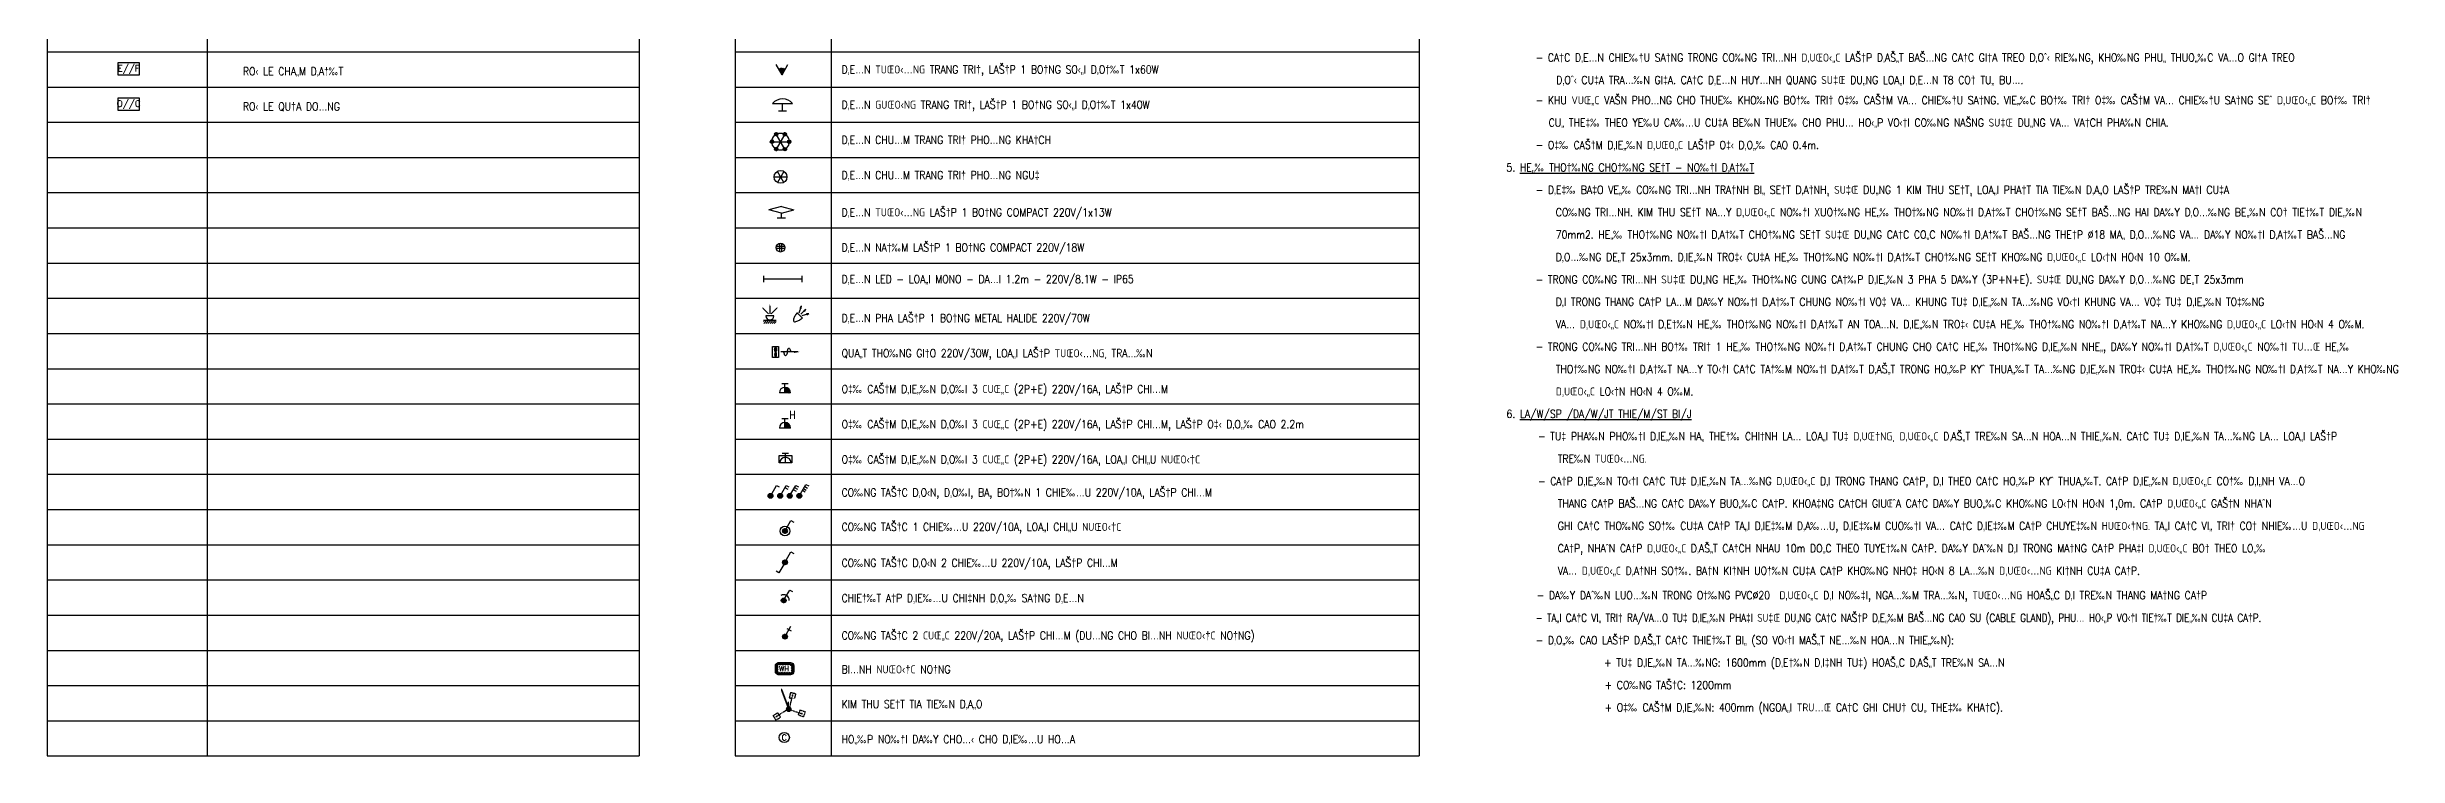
# Model space of a CAD drawing. Extents: x -5343388 to 7033982, y -486386 to 188356.
# Drawn here: x 329497 to 402938, y 99931 to 122081 of the extents above; entities that cross this region are included whole.
import ezdxf
from ezdxf.enums import TextEntityAlignment as Align

# ---------------------------------------------------------------- set-up
doc = ezdxf.new("R2010")
doc.units = 0
doc.header["$MEASUREMENT"] = 0
doc.linetypes.add('DASHED', pattern=[0.75, 0.5, -0.25])
for name, color, linetype in [('0-----E-equip', 2, 'Continuous'), ('0-----E-lamp', 2, 'Continuous'), ('0-----E-text', 3, 'Continuous'), ('0---TBD', 2, 'Continuous'), ('0-DAY', 4, 'DASHED'), ('0...tbd', 2, 'Continuous'), ('1-CHUDIEN', 3, 'Continuous'), ('1-TEXT', 3, 'Continuous'), ('PIPE', 4, 'Continuous'), ('TBD', 2, 'Continuous'), ('TEXTDH', 3, 'Continuous')]:
    doc.layers.add(name, color=color, linetype=linetype)
doc.layers.add('KT-VatLieu', color=8, linetype='Continuous', lineweight=5)
doc.styles.add('ROMANS', font='romans.shx', dxfattribs={"width": 0.8, "height": 250, "bigfont": 'vns.shx'})
doc.styles.add('ROMANS1', font='ROMANS1.shx')

# ---------------------------------------------------------------- blocks, each defined once
blk = doc.blocks.new('*X20')
at = {"color": 0}
for p, q in [((13025, 43996), (13029, 44000)), ((13025, 43970), (13053, 43998)), ((13025, 43943), (13075, 43993)), ((13025, 43917), (13094, 43986)), ((13025, 43890), (13112, 43977)), ((13025, 43864), (13128, 43967)), ((13025, 43837), (13143, 43955)), ((13039, 43825), (13156, 43941)), ((13066, 43825), (13167, 43927)), ((13092, 43825), (13178, 43910)), ((13119, 43825), (13186, 43893)), ((13145, 43825), (13193, 43873)), ((13172, 43825), (13198, 43851)), ((13198, 43825), (13200, 43827))]:
    blk.add_line(p, q, dxfattribs=at)
blk = doc.blocks.new('O8')
at = {"layer": 'TBD'}
for p, q in [((175, 0), (-175, 0)), ((-100, 300), (100, 300)), ((0, 0), (0, 300))]:
    blk.add_line(p, q, dxfattribs=at)
blk.add_arc((0, 0), 175, 0, 180, dxfattribs=at)
at = {"layer": 'TBD', "color": 7}
blk.add_blockref('*X20', (-13025, -43825), dxfattribs=at)
blk = doc.blocks.new('di22')
at = {"layer": 'TBD'}
for p, q in [((-325, 200), (325, 200)), ((-325, -200), (-325, 200)), ((325, 200), (325, -200)), ((325, -200), (-325, -200))]:
    blk.add_line(p, q, dxfattribs=at)
at = {"layer": 'TBD', "color": 7, "style": 'ROMANS'}
blk.add_text('E//F', height=200, dxfattribs=at).set_placement((0, 0), align=Align.MIDDLE)
blk = doc.blocks.new('*X39')
at = {"color": 0}
for p, q in [((19623, 27719), (19721, 27817)), ((19623, 27755), (19685, 27817)), ((19623, 27684), (19683, 27744)), ((19623, 27649), (19651, 27677)), ((19623, 27614), (19683, 27673)), ((19631, 27586), (19683, 27638)), ((19647, 27566), (19690, 27609)), ((19651, 27677), (19683, 27709)), ((19669, 27553), (19725, 27609)), ((19696, 27757), (19756, 27817)), ((19700, 27549), (19760, 27609)), ((19731, 27757), (19791, 27817)), ((19735, 27549), (19795, 27609)), ((19767, 27757), (19827, 27817)), ((19771, 27549), (19831, 27609)), ((19802, 27757), (19862, 27817)), ((19806, 27549), (19866, 27609)), ((19837, 27757), (19897, 27817)), ((19842, 27549), (19902, 27609)), ((19873, 27757), (19933, 27817)), ((19877, 27549), (19937, 27609)), ((19908, 27757), (19967, 27816)), ((19912, 27549), (20023, 27660)), ((19943, 27757), (19992, 27805)), ((19948, 27549), (20023, 27624)), ((19963, 27741), (20010, 27788)), ((19963, 27706), (20021, 27764)), ((19963, 27670), (19968, 27675)), ((19963, 27635), (20003, 27675)), ((19968, 27675), (20023, 27730)), ((20003, 27675), (20023, 27695))]:
    blk.add_line(p, q, dxfattribs=at)
blk = doc.blocks.new('TB38')
blk.add_lwpolyline([(-270, 225), (-270, 353, -0.41421356), (-200, 423), (60, 423, -0.41421356), (130, 353), (130, 225, -0.41421356), (60, 155), (-200, 155, -0.41421356)], format="xyb", close=True)
blk.add_blockref('*X39', (-19893, -27394))
at = {"style": 'ROMANS'}
blk.add_text('WH', height=108, dxfattribs=at).set_placement((-189.1, 232.72))
blk = doc.blocks.new('WH2')
at = {"color": 7}
blk.add_blockref('TB38', (70, -155), dxfattribs=at)
blk = doc.blocks.new('*X45')
at = {"color": 0}
for p, q in [((9600, 54068), (9682, 54150)), ((9604, 54098), (9652, 54146)), ((9605, 54047), (9703, 54145)), ((9615, 54030), (9720, 54135)), ((9628, 54017), (9733, 54122)), ((9644, 54007), (9743, 54106)), ((9665, 54001), (9749, 54085)), ((9693, 54002), (9748, 54057))]:
    blk.add_line(p, q, dxfattribs=at)
blk = doc.blocks.new('s15')
at = {"layer": 'TBD'}
for p, q in [((38, 65), (188, 325)), ((188, 325), (274, 275))]:
    blk.add_line(p, q, dxfattribs=at)
at = {"layer": 'TBD', "color": 1}
blk.add_circle((0, 0), 150, dxfattribs=at)
at = {"layer": 'TBD'}
blk.add_circle((0, 0), 75, dxfattribs=at)
blk.add_blockref('*X45', (-9675, -54075), dxfattribs=at)
blk = doc.blocks.new('*X50')
at = {"color": 0}
for p, q in [((9600, 54068), (9682, 54150)), ((9604, 54098), (9652, 54146)), ((9605, 54047), (9703, 54145)), ((9615, 54030), (9720, 54135)), ((9628, 54017), (9733, 54122)), ((9644, 54007), (9743, 54106)), ((9665, 54001), (9749, 54085)), ((9693, 54002), (9748, 54057))]:
    blk.add_line(p, q, dxfattribs=at)
blk = doc.blocks.new('s5')
at = {"layer": 'TBD'}
for p, q in [((38, 65), (188, 325)), ((188, 325), (274, 275))]:
    blk.add_line(p, q, dxfattribs=at)
blk.add_circle((0, 0), 75, dxfattribs=at)
blk.add_blockref('*X50', (-9675, -54075), dxfattribs=at)
blk = doc.blocks.new('*X52')
at = {"color": 0}
for p, q in [((10226, 54084), (10291, 54149)), ((10227, 54059), (10316, 54148)), ((10234, 54039), (10336, 54141)), ((10245, 54024), (10351, 54130)), ((10260, 54012), (10363, 54115)), ((10278, 54003), (10372, 54097)), ((10301, 54000), (10375, 54074)), ((10337, 54010), (10365, 54038))]:
    blk.add_line(p, q, dxfattribs=at)
blk = doc.blocks.new('s6')
at = {"layer": 'TBD'}
for p, q in [((38, 65), (188, 325)), ((150, 260), (237, 210)), ((188, 325), (274, 275))]:
    blk.add_line(p, q, dxfattribs=at)
blk.add_circle((0, 0), 75, dxfattribs=at)
blk.add_blockref('*X52', (-10300, -54075), dxfattribs=at)
blk = doc.blocks.new('*X54')
at = {"color": 0}
for p, q in [((10925, 54068), (11007, 54150)), ((10928, 54097), (10978, 54147)), ((10931, 54046), (11029, 54144)), ((10940, 54030), (11045, 54135)), ((10953, 54016), (11059, 54122)), ((10970, 54006), (11069, 54105)), ((10991, 54001), (11074, 54084)), ((11019, 54003), (11072, 54056))]:
    blk.add_line(p, q, dxfattribs=at)
blk = doc.blocks.new('s7')
at = {"layer": 'TBD'}
for p, q in [((38, 65), (187, 325)), ((112, 195), (199, 145)), ((150, 260), (237, 210)), ((187, 325), (274, 275))]:
    blk.add_line(p, q, dxfattribs=at)
blk.add_circle((0, 0), 75, dxfattribs=at)
blk.add_blockref('*X54', (-11000, -54075), dxfattribs=at)
blk = doc.blocks.new('*X56')
at = {"color": 0}
for p, q in [((11750, 54070), (11830, 54150)), ((11755, 54049), (11851, 54145)), ((11755, 54102), (11798, 54145)), ((11764, 54031), (11869, 54136)), ((11777, 54018), (11882, 54123)), ((11793, 54007), (11893, 54107)), ((11813, 54001), (11899, 54087)), ((11840, 54002), (11898, 54060))]:
    blk.add_line(p, q, dxfattribs=at)
blk = doc.blocks.new('s8')
at = {"layer": 'TBD'}
for p, q in [((38, 65), (206, 357)), ((180, 112), (94, 162)), ((131, 227), (218, 177)), ((169, 292), (255, 242)), ((206, 357), (293, 307))]:
    blk.add_line(p, q, dxfattribs=at)
blk.add_circle((0, 0), 75, dxfattribs=at)
blk.add_blockref('*X56', (-11825, -54075), dxfattribs=at)
blk = doc.blocks.new('*X58')
at = {"color": 0}
for p, q in [((9600, 54068), (9682, 54150)), ((9604, 54098), (9652, 54146)), ((9605, 54047), (9703, 54145)), ((9615, 54030), (9720, 54135)), ((9628, 54017), (9733, 54122)), ((9644, 54007), (9743, 54106)), ((9665, 54001), (9749, 54085)), ((9693, 54002), (9748, 54057))]:
    blk.add_line(p, q, dxfattribs=at)
blk = doc.blocks.new('s13')
at = {"layer": 'TBD'}
for p, q in [((38, 65), (187, 325)), ((187, 325), (274, 275)), ((-188, -325), (-274, -275)), ((-38, -65), (-188, -325))]:
    blk.add_line(p, q, dxfattribs=at)
blk.add_circle((0, 0), 75, dxfattribs=at)
blk.add_blockref('*X58', (-9675, -54075), dxfattribs=at)
blk = doc.blocks.new('s22')
at = {"layer": 'TBD'}
h = blk.add_hatch(dxfattribs=at)
h.set_pattern_fill('ANSI31', color=256, scale=150, style=0)
h.set_pattern_definition([(45, (-975, -625), (-13.25825, 13.25825), [])])
h.paths.add_polyline_path([(75, 0, 1), (-75, 0, 1)])
at = {"layer": 'TBD', "linetype": 'ByBlock'}
for p, q in [((38, 65), (188, 325)), ((60, 254), (190, 179))]:
    blk.add_line(p, q, dxfattribs=at)
blk.add_circle((0, 0), 75, dxfattribs=at)
blk = doc.blocks.new('o12')
at = {"layer": 'TBD', "color": 1}
for p, q in [((-200, 225), (200, 225)), ((-200, 0), (-200, 225)), ((200, 0), (-200, 0)), ((200, 225), (200, 0))]:
    blk.add_line(p, q, dxfattribs=at)
at = {"layer": 'TBD'}
for p, q in [((175, 0), (-175, 0)), ((-100, 300), (100, 300)), ((0, 0), (0, 300))]:
    blk.add_line(p, q, dxfattribs=at)
blk.add_arc((0, 0), 175, 0, 180, dxfattribs=at)
blk = doc.blocks.new('*X73')
at = {"color": 0}
for p, q in [((28769, 30430), (28812, 30473)), ((28763, 30390), (28823, 30449)), ((28763, 30213), (28821, 30271)), ((28766, 30181), (28829, 30243)), ((28768, 30359), (28830, 30421)), ((28771, 30256), (28809, 30294)), ((28773, 30152), (28833, 30212)), ((28775, 30331), (28833, 30389)), ((28784, 30128), (28828, 30172)), ((28787, 30307), (28826, 30347))]:
    blk.add_line(p, q, dxfattribs=at)
blk = doc.blocks.new('q4')
at = {"layer": 'TBD', "linetype": 'ByBlock'}
for p, q in [((0, -200), (0, 200)), ((0, 200), (220, 200)), ((220, 200), (220, -200)), ((220, -200), (0, -200))]:
    blk.add_line(p, q, dxfattribs=at)
at = {"layer": 'TBD', "color": 1, "linetype": 'ByBlock'}
blk.add_line((920, 0), (304, 0), dxfattribs=at)
at = {"layer": 'TBD', "linetype": 'ByBlock'}
for points in [[(81, 100, -0.038004), (89, 141, -0.078505), (105, 177, -0.253853), (116, 183, -0.253853), (127, 177, -0.078505), (143, 141, -0.038004), (151, 100, -0.038308)], [(116, 1, -0.253853), (105, 7, -0.078505), (89, 42, -0.038004), (81, 84, -0.027774)], [(151, 84, -0.038004), (143, 42, -0.078505), (127, 7, -0.253853), (116, 1, -0.253853)], [(116, -1, 0.253853), (105, -7, 0.078505), (89, -42, 0.038004), (81, -84, 0.027774)], [(81, -100, 0.038004), (89, -141, 0.078505), (105, -177, 0.253853), (116, -183, 0.253853), (127, -177, 0.078505), (143, -141, 0.038004), (151, -100, 0.038308)], [(151, -84, 0.038004), (143, -42, 0.078505), (127, -7, 0.253853), (116, -1, 0.253853)]]:
    blk.add_lwpolyline(points, format="xyb", dxfattribs=at)
at = {"layer": 'TBD', "color": 1, "linetype": 'ByBlock'}
for points in [[(535, 0, -0.004926), (536, 13, -0.042688), (550, 75, -0.084959), (576, 127, -0.238163), (595, 136, -0.238163), (614, 127, -0.084959), (640, 75, -0.042688), (653, 13, -0.004926), (655, 0, -0.031484)], [(535, 0, -0.004926), (533, -13, -0.042688), (520, -75, -0.084959), (494, -127, -0.238163), (475, -136, -0.238163), (456, -127, -0.084959), (430, -75, -0.042688), (417, -13, -0.004926), (415, 0, -0.031484)]]:
    blk.add_lwpolyline(points, format="xyb", dxfattribs=at)
at = {"layer": 'TBD'}
for centre, start, end in [((171, 92), 174.89422, 185.10578), ((61, 92), 354.89422, 5.10578), ((171, -92), 174.89422, 185.10578), ((61, -92), 354.89422, 5.10578)]:
    blk.add_arc(centre, 89.9, start, end, dxfattribs=at)
at = {"layer": 'TBD', "color": 1, "linetype": 'ByBlock'}
blk.add_solid([(774, 36), (774, -36), (990, 0)], dxfattribs=at)
at = {"layer": 'TBD', "color": 1}
blk.add_blockref('*X73', (-28682, -30300), dxfattribs=at)
blk = doc.blocks.new('*X71')
at = {"color": 0}
for p, q in [((-300, 8432), (-273, 8460)), ((-288, 8410), (-224, 8473)), ((-275, 8387), (-185, 8477)), ((-262, 8365), (-152, 8475)), ((-249, 8343), (-122, 8470)), ((-236, 8320), (-95, 8461)), ((-223, 8298), (-70, 8451)), ((-210, 8275), (-77, 8408)), ((-197, 8253), (-126, 8324)), ((-184, 8231), (-174, 8241))]:
    blk.add_line(p, q, dxfattribs=at)
blk = doc.blocks.new('L96')
at = {"layer": 'TBD'}
for q in [(-121, 210), (121, 210)]:
    blk.add_line((0, 0), q, dxfattribs=at)
at = {"layer": 'TBD', "xscale": 0.5600000000558794, "yscale": 0.5600000000558794, "zscale": 0.5600000000558794}
blk.add_blockref('*X71', (102, -4607), dxfattribs=at)
blk = doc.blocks.new('*X68')
at = {"color": 0}
for p, q in [((70146, 41154), (70261, 41269)), ((70146, 41190), (70225, 41269)), ((70154, 41127), (70288, 41261)), ((70168, 41106), (70309, 41247)), ((70187, 41089), (70326, 41228)), ((70210, 41077), (70338, 41205)), ((70239, 41071), (70344, 41176)), ((70282, 41078), (70337, 41133))]:
    blk.add_line(p, q, dxfattribs=at)
blk = doc.blocks.new('l37')
at = {"layer": 'TBD', "linetype": 'ByBlock'}
for p, q in [((-400, 0), (400, 0)), ((200, -346), (-200, 346)), ((200, 346), (-200, -346))]:
    blk.add_line(p, q, dxfattribs=at)
for centre, radius in [((-400, 0), 80), ((0, 0), 400), ((-200, 346), 80), ((200, 346), 80), ((400, 0), 80), ((-200, -346), 80), ((200, -346), 80)]:
    blk.add_circle(centre, radius, dxfattribs=at)
for p, xscale, yscale, zscale, rotation in [((56222, -32198), 0.8000000000000347, 0.8000000000000347, 0.8000000000000347, 119.9999999999967), ((226, -64788), 0.8000000000000347, 0.8000000000000347, 0.8000000000000347, 60.00000000000332), ((-56222, 32198), 0.8000000000000347, 0.8000000000000347, 0.8000000000000347, 299.9999999999967), ((55995, 32590), 0.7999999999999545, 0.7999999999999545, 0.7999999999999545, 180), ((-226, 64788), 0.8000000000000347, 0.8000000000000347, 0.8000000000000347, 240.0000000000033)]:
    blk.add_blockref('*X68', p, dxfattribs=dict(at, xscale=xscale, yscale=yscale, zscale=zscale, rotation=rotation))
at = {"layer": 'TBD', "linetype": 'ByBlock', "xscale": 0.7999999999999545, "yscale": 0.7999999999999545, "zscale": 0.7999999999999545}
blk.add_blockref('*X68', (-55995, -32590), dxfattribs=at)
blk = doc.blocks.new('l10')
at = {"layer": 'TBD'}
for p, q in [((-259, 0), (-182, 290)), ((-259, 0), (-182, -290)), ((-104, 0), (-182, 290)), ((-104, 0), (-182, -290)), ((0, 0), (-104, 0)), ((0, -100), (0, 100))]:
    blk.add_line(p, q, dxfattribs=at)
blk = doc.blocks.new('kÝmt')
at = {"color": 9}
blk.add_line((-5, 212), (-5, 995), dxfattribs=at)
at = {"layer": '0-DAY', "color": 3}
for points in [[(822, 1402), (982, 2097), (239, 2268), (80, 1573)], [(-1126, -1140), (-1730, -1518), (-2134, -873), (-1530, -494)], [(1581, -112), (2259, -334), (2022, -1057), (1344, -835)]]:
    blk.add_lwpolyline(points, close=True, dxfattribs=at)
at = {"layer": '0-DAY', "const_width": 129}
for points in [[(499, 1796, 1), (528, 1921, 1)], [(-1603, -964, -1), (-1712, -1032, -1)], [(1752, -591, -1), (1874, -631, -1)]]:
    blk.add_lwpolyline(points, format="xyb", close=True, dxfattribs=at)
at = {"layer": '1-TEXT', "linetype": 'DASHED', "ltscale": 0.6}
for p, q in [((176, 342), (553, 1995)), ((-347, -177), (-1768, -1082)), ((362, -142), (1743, -593))]:
    blk.add_line(p, q, dxfattribs=at)
at = {"layer": 'TBD'}
blk.add_lwpolyline([(15, 27, 241, 241, 0), (-670, 1850, 804, 0, 0), (-1078, 2936, 0, 0, 0)], format="xyseb", dxfattribs=at)
at = {"layer": 'TBD', "const_width": 402}
blk.add_lwpolyline([(-199, -24, 1), (199, 24, 1)], format="xyb", close=True, dxfattribs=at)
blk = doc.blocks.new('s24')
at = {"layer": 'TBD'}
h = blk.add_hatch(dxfattribs=at)
h.set_pattern_fill('ANSI31', color=256, scale=150, style=0)
h.set_pattern_definition([(45, (-900, -550), (-13.25825, 13.25825), [])])
h.paths.add_polyline_path([(-75, 0, 1), (75, 0, 1)])
for p, q in [((38, 65), (188, 325)), ((188, 325), (274, 275))]:
    blk.add_line(p, q, dxfattribs=at)
blk.add_circle((0, 0), 75, dxfattribs=at)
blk.add_arc((0, 0), 175, 0, 120, dxfattribs=at)
blk = doc.blocks.new('l36')
at = {"layer": 'TBD', "linetype": 'ByBlock'}
for p, q in [((-400, 0), (400, 0)), ((200, -346), (-200, 346)), ((200, 346), (-200, -346))]:
    blk.add_line(p, q, dxfattribs=at)
blk.add_circle((0, 0), 400, dxfattribs=at)
blk = doc.blocks.new('l9')
at = {"layer": 'TBD'}
for p, q in [((-312, 0), (312, 0)), ((0, -225), (0, 0)), ((-125, -225), (125, -225))]:
    blk.add_line(p, q, dxfattribs=at)
blk.add_arc((0, -250), 400, 38.68219, 141.31781, dxfattribs=at)
blk = doc.blocks.new('o16')
at = {"layer": 'TBD'}
blk.add_circle((0, 0), 122, dxfattribs=at)
at = {"layer": 'TBD', "color": 3, "style": 'ROMANS1'}
blk.add_text('C', height=140, dxfattribs=at).set_placement((0, 0), align=Align.MIDDLE)
blk = doc.blocks.new('l26')
at = {"layer": 'TBD', "linetype": 'ByBlock'}
for p, q in [((136, 32), (-136, 32)), ((-32, 136), (-32, -136)), ((32, 136), (32, -136)), ((136, -32), (-136, -32))]:
    blk.add_line(p, q, dxfattribs=at)
blk.add_circle((0, 0), 140, dxfattribs=at)
blk = doc.blocks.new('l45')
at = {"layer": 'TBD'}
for p, q in [((-600, 100), (-600, -100)), ((-600, 0), (600, 0)), ((600, 100), (600, -100))]:
    blk.add_line(p, q, dxfattribs=at)
blk = doc.blocks.new('*X91')
at = {"color": 0}
for p, q in [((44933, 2507), (45013, 2587)), ((44946, 2387), (45146, 2587)), ((45078, 2387), (45278, 2587)), ((45211, 2387), (45411, 2587)), ((45343, 2387), (45543, 2587)), ((45476, 2387), (45676, 2587)), ((45608, 2387), (45733, 2511))]:
    blk.add_line(p, q, dxfattribs=at)
blk = doc.blocks.new('l90')
at = {"layer": 'TBD', "color": 1, "linetype": 'ByBlock'}
for p, q in [((-441, 736), (-87, 382)), ((0, 882), (0, 382)), ((441, 736), (87, 382))]:
    blk.add_line(p, q, dxfattribs=at)
at = {"layer": 'TBD', "linetype": 'ByBlock'}
for p, q in [((250, 250), (-250, 250)), ((-400, -24), (400, -24))]:
    blk.add_line(p, q, dxfattribs=at)
blk.add_arc((0, 250), 250, 180, 0, dxfattribs=at)
at = {"layer": 'TBD', "color": 1, "linetype": 'ByBlock'}
for points in [[(-388, 718), (-423, 683), (-511, 806)], [(25, 832), (-25, 832), (0, 982)], [(388, 718), (423, 683), (511, 806)]]:
    blk.add_solid(points, dxfattribs=at)
blk.add_blockref('*X91', (-45333, -2611), dxfattribs=at)
blk = doc.blocks.new('l94')
at = {"layer": 'TBD'}
for p, q in [((439, 191), (439, -191)), ((520, 117), (843, 284)), ((521, 6), (882, 6)), ((722, 254), (848, 285)), ((749, 203), (847, 287)), ((763, 34), (889, 4)), ((763, -24), (889, 6)), ((521, -97), (846, -260)), ((721, -228), (847, -259)), ((747, -177), (846, -260))]:
    blk.add_line(p, q, dxfattribs=at)
for points in [[(439, 191, 0.002817), (412, 188, 0.0412286), (205, 146, 0.0830391), (32, 61, 0.2429551), (0, 0, 0.2429551)], [(0, 0, 0.2429551), (32, -61, 0.0830391), (205, -146, 0.0412286), (412, -188, 0.002817), (439, -191, 0.0303168)]]:
    blk.add_lwpolyline(points, format="xyb", dxfattribs=at)

msp = doc.modelspace()

# ---------------------------------------------------------------- linework, layer by layer
at = {"layer": '0-----E-equip'}
for p, q in [((331723.35378, 120497.79672), (332373.35378, 120497.79672)), ((331723.35378, 120097.79672), (331723.35378, 120497.79672)), ((332373.35378, 120497.79672), (332373.35378, 120097.79672)), ((332373.35378, 120097.79672), (331723.35378, 120097.79672))]:
    msp.add_line(p, q, dxfattribs=at)
at = {"layer": '0---TBD'}
for p, q in [((329496.90313, 148730.77945), (329496.90313, 99930.77945)), ((350996.90313, 148730.77945), (350997.34357, 99930.77945))]:
    msp.add_line(p, q, dxfattribs=at)
at = {"layer": '0---TBD', "color": 2}
for p, q in [((334496.90313, 148730.77945), (334496.90313, 99930.77945)), ((347996.90313, 148730.77945), (347996.90313, 99930.77945)), ((353996.90313, 148730.77945), (353997.34357, 99930.77945)), ((372356.9069, 148730.77945), (372357.34734, 99930.77945)), ((329496.90313, 99930.77945), (347996.90313, 99930.77945)), ((350997.34357, 99930.77945), (372357.46852, 99930.77945))]:
    msp.add_line(p, q, dxfattribs=at)
at = {"layer": '0---TBD', "color": 7}
for p, q in [((329496.90313, 121930.77945), (347996.90313, 121930.77945)), ((350997.15059, 121930.77945), (372357.46852, 121930.77945)), ((329496.90313, 120830.77945), (347996.90313, 120830.77945)), ((329496.90313, 120830.77945), (347996.90313, 120830.77945)), ((350997.16075, 120830.77945), (372357.46852, 120830.77945)), ((329496.90313, 119730.77945), (347996.90313, 119730.77945)), ((350997.17091, 119730.77945), (372357.46852, 119730.77945)), ((329496.90313, 118630.77945), (347996.90313, 118630.77945)), ((350997.18106, 118630.77945), (372357.46852, 118630.77945)), ((329496.90313, 117530.77945), (347996.90313, 117530.77945)), ((350997.19122, 117530.77945), (372357.46852, 117530.77945)), ((329496.90313, 116430.77945), (347996.90313, 116430.77945)), ((350997.20138, 116430.77945), (372357.46852, 116430.77945)), ((329496.90313, 115330.77945), (347996.90313, 115330.77945)), ((350997.21153, 115330.77945), (372357.46852, 115330.77945)), ((329496.90313, 114230.77945), (347996.90313, 114230.77945)), ((350997.22169, 114230.77945), (372357.46852, 114230.77945)), ((329496.90313, 113130.77945), (347996.90313, 113130.77945)), ((350997.23185, 113130.77945), (372357.46852, 113130.77945)), ((329496.90313, 112030.77945), (347996.90313, 112030.77945)), ((350997.242, 112030.77945), (372357.46852, 112030.77945)), ((350997.242, 112030.77945), (372357.46852, 112030.77945)), ((329496.90313, 110930.77945), (347996.90313, 110930.77945)), ((329496.90313, 110930.77945), (347996.90313, 110930.77945)), ((350997.25216, 110930.77945), (372357.46852, 110930.77945)), ((329496.90313, 109830.77945), (347996.90313, 109830.77945)), ((350997.46475, 109830.77945), (372357.46852, 109830.77945)), ((329496.90313, 108730.77945), (347996.90313, 108730.77945)), ((350997.27248, 108730.77945), (372357.46852, 108730.77945)), ((329496.90313, 107630.77945), (347996.90313, 107630.77945)), ((350997.28263, 107630.77945), (372357.46852, 107630.77945)), ((329496.90313, 106530.77945), (347996.90313, 106530.77945)), ((350997.29279, 106530.77945), (372357.46852, 106530.77945)), ((350997.29279, 106530.77945), (372357.46852, 106530.77945)), ((329496.90313, 105430.77945), (347996.90313, 105430.77945)), ((329496.90313, 105430.77945), (347996.90313, 105430.77945)), ((350997.30295, 105430.77945), (372357.46852, 105430.77945)), ((350997.30295, 105430.77945), (372357.46852, 105430.77945)), ((329496.90313, 104330.77945), (347996.90313, 104330.77945)), ((350997.3131, 104330.77945), (372357.46852, 104330.77945)), ((329496.90313, 103230.77945), (347996.90313, 103230.77945)), ((350997.32326, 103230.77945), (372357.46852, 103230.77945)), ((329496.90313, 102130.77945), (347996.90313, 102130.77945)), ((350997.33342, 102130.77945), (372357.46852, 102130.77945)), ((329496.90313, 101030.77945), (347996.90313, 101030.77945)), ((350997.33342, 101030.77945), (372357.46852, 101030.77945))]:
    msp.add_line(p, q, dxfattribs=at)

# ---------------------------------------------------------------- block references
at = {"layer": '0-----E-equip'}
for name, p in [('di22', (332048.35378, 121397.79672)), ('l9', (352475.74873, 120311.1615)), ('O8', (352548.92819, 111272.63936)), ('O8', (352548.92819, 110175.34978)), ('o12', (352563.86247, 109089.40298)), ('s5', (352098.92819, 108059.48747)), ('s6', (352398.92819, 108059.48747)), ('s7', (352698.92819, 108059.48747)), ('s8', (352998.92819, 108059.48747)), ('s15', (352548.92819, 106959.48747)), ('s13', (352548.92819, 105981.51274)), ('s24', (352510.34546, 104791.26293)), ('s22', (352548.92819, 103659.48747))]:
    msp.add_blockref(name, p, dxfattribs=at)
for name, p, xscale, yscale, zscale in [('l36', (352411.55472, 118023.13941), 0.5, 0.5, 0.5), ('WH2', (352538.4585, 102465.03634), 1.440000000002328, 1.440000000002328, 1.440000000002328)]:
    msp.add_blockref(name, p, dxfattribs=dict(at, xscale=xscale, yscale=yscale, zscale=zscale))
at = {"layer": '0-----E-equip', "ltscale": 0.2, "xscale": 1.299999999988358, "yscale": 1.299999999988358, "zscale": 1.299999999988358}
msp.add_blockref('o16', (352527.53295, 100507.77737), dxfattribs=at)
at = {"layer": '0-----E-lamp'}
msp.add_blockref('l45', (352474.27438, 114834.91954), dxfattribs=at)
at = {"layer": '0-----E-lamp', "xscale": 0.5, "yscale": 0.5, "zscale": 0.5}
msp.add_blockref('l90', (352078.02713, 113556.73398), dxfattribs=at)
at = {"layer": '0-----E-lamp', "xscale": 0.6000000000047317, "yscale": 0.6000000000047317, "zscale": 0.6000000000047317, "rotation": 45}
msp.add_blockref('l94', (352825.65428, 113508.86815, 15679.81806), dxfattribs=at)
at = {"layer": '0-DAY', "xscale": 1.531919033732265, "yscale": 1.531919033732265, "zscale": 1.531919033732265}
msp.add_blockref('L96', (352457.37204, 121210.85475), dxfattribs=at)
at = {"layer": '0-DAY', "linetype": 'Continuous', "xscale": 0.6702145771123469, "yscale": 0.6702145771123469, "zscale": 0.6702145771123469}
msp.add_blockref('l37', (352411.54456, 119123.13941), dxfattribs=at)
at = {"layer": '0...tbd', "color": 2, "linetype": 'Continuous', "xscale": 0.2272727273521014, "yscale": 0.2272727273521014, "zscale": 0.2272727273521014}
msp.add_blockref('kÝmt', (352666.06449, 101393.34294), dxfattribs=at)
at = {"layer": '1-CHUDIEN', "color": 3, "linetype": 'Continuous', "xscale": 1.349999999860302, "yscale": 1.349999999860302, "zscale": 1.349999999860302, "rotation": 270}
msp.add_blockref('l10', (352436.16187, 116748.11392), dxfattribs=at)
at = {"layer": 'KT-VatLieu', "linetype": 'Continuous', "ltscale": 0.2}
msp.add_blockref('l26', (352410.17866, 115816.21799), dxfattribs=at)
at = {"layer": 'PIPE', "xscale": 0.8680874516721815, "yscale": 0.8680874516721815, "zscale": 0.8680874516721815}
msp.add_blockref('q4', (352157.34968, 112553.86408), dxfattribs=at)

# ---------------------------------------------------------------- texts
at = {"layer": '0-----E-equip', "color": 7, "style": 'ROMANS'}
msp.add_text('O//C', height=200, dxfattribs=at).set_placement((332048.35378, 120297.79672), align=Align.MIDDLE)
at = {"layer": '0-----E-text'}
for s, style, width, p in [('- CA†C D‚E…N CHIE‰†U SA†NG TRONG CO‰NG TRI…NH D‚UŒO‹„C LAŠ†P D‚AŠ„T BAŠ…NG CA†C GI†A TREO D‚Oˆ‹ RIE‰NG, KHO‰NG PHU„ THUO„‰C VA…O GI†A TREO ', 'ROMANS1', 0.85, (375998.71844, 121624.24066)), ('RO‹ LE CHA„M D‚A†‰T', 'ROMANS1', 0.85, (335617.42836, 121196.78402)), ('D‚E…N TUŒO‹…NG TRANG TRI†, LAŠ†P 1 BO†NG SO‹„I D‚O†‰T 1x60W', 'ROMANS1', 0.85, (354317.99261, 121253.08715)), ('D‚Oˆ‹ CU‡A TRA…‰N GI‡A. CA†C D‚E…N HUY…NH QUANG SU‡Œ DU„NG LOA„I D‚E…N T8 CO† TU„ BU….', 'ROMANS1', 0.85, (376645.86851, 120924.24066)), ('D‚E…N GUŒO‹NG TRANG TRI†, LAŠ†P 1 BO†NG SO‹„I D‚O†‰T 1x40W', 'ROMANS1', 0.85, (354317.99261, 120153.08715)), ('- KHU VUŒ„C VAŠN PHO…NG CHO THUE‰ KHO‰NG BO†‰ TRI† O‡‰ CAŠ†M VA… CHIE‰†U SA†NG. VIE„‰C BO†‰ TRI† O‡‰ CAŠ†M VA… CHIE‰†U SA†NG SEˆ D‚UŒO‹„C BO†‰ TRI† ', 'ROMANS1', 0.85, (375998.71844, 120293.31864)), ('RO‹ LE QU†A DO…NG', 'ROMANS1', 0.85, (335617.42836, 120096.78402)), ('CU„ THE‡‰ THEO YE‰U CA‰…U CU‡A BE‰N THUE‰ CHO PHU… HO‹„P VO‹†I CO‰NG NAŠNG SU‡Œ DU„NG VA… VA†CH PHA‰N CHIA.', 'ROMANS1', 0.85, (376407.58094, 119593.31864)), ('- O‡‰ CAŠ†M D‚IE„‰N D‚UŒO„C LAŠ†P O‡‹ D‚O„‰ CAO 0.4m. ', 'ROMANS1', 0.85, (375998.71844, 118893.31864)), ('5. %%UHE„‰ THO†‰NG CHO†‰NG SE†T - NO‰†I D‚A†‰T', 'ROMANS1', 0.85, (375087.92202, 118193.31864)), ('- D‚E‡‰ BA‡O VE„‰ CO‰NG TRI…NH TRA†NH BI„ SE†T D‚A†NH, SU‡Œ DU„NG 1 KIM THU SE†T, LOA„I PHA†T TIA TIE‰N D‚A„O LAŠ†P TRE‰N MA†I CU‡A ', 'ROMANS1', 0.85, (375998.71844, 117493.31864)), ('CO‰NG TRI…NH. KIM THU SE†T NA…Y D‚UŒO‹„C NO‰†I XUO†‰NG HE„‰ THO†‰NG NO‰†I D‚A†‰T CHO†‰NG SE†T BAŠ…NG HAI DA‰Y D‚O…‰NG BE„‰N CO† TIE†‰T DIE„‰N ', 'ROMANS1', 0.85, (376629.21942, 116793.31864)), ('70mm2. HE„‰ THO†‰NG NO‰†I D‚A†‰T CHO†‰NG SE†T SU‡Œ DU„NG CA†C CO„C NO‰†I D‚A†‰T BAŠ…NG THE†P %%C18 MA„ D‚O…‰NG VA… DA‰Y NO‰†I D‚A†‰T BAŠ…NG ', 'ROMANS1', 0.85, (376629.21942, 116093.31864)), ('D‚O…‰NG DE„T 25x3mm. D‚IE„‰N TRO‡‹ CU‡A HE„‰ THO†‰NG NO‰†I D‚A†‰T CHO†‰NG SE†T KHO‰NG D‚UŒO‹„C LO‹†N HO‹N 10 O‰M.', 'ROMANS1', 0.85, (376629.21942, 115393.31864)), ('- TRONG CO‰NG TRI…NH SU‡Œ DU„NG HE„‰ THO†‰NG CUNG CA†‰P D‚IE„‰N 3 PHA 5 DA‰Y (3P+N+E). SU‡Œ DU„NG DA‰Y D‚O…‰NG DE„T 25x3mm ', 'ROMANS1', 0.85, (375998.71844, 114693.31864)), ('D‚I TRONG THANG CA†P LA…M DA‰Y NO‰†I D‚A†‰T CHUNG NO‰†I VO‡ VA… KHUNG TU‡ D‚IE„‰N TA…‰NG VO‹†I KHUNG VA… VO‡ TU‡ D‚IE„‰N TO‡‰NG', 'ROMANS1', 0.85, (376629.21942, 113993.31864)), ('VA… D‚UŒO‹„C NO‰†I D‚E†‰N HE„‰ THO†‰NG NO‰†I D‚A†‰T AN TOA…N. D‚IE„‰N TRO‡‹ CU‡A HE„‰ THO†‰NG NO‰†I D‚A†‰T NA…Y KHO‰NG D‚UŒO‹„C LO‹†N HO‹N 4 O‰M.', 'ROMANS1', 0.85, (376629.21942, 113293.31864)), ('- TRONG CO‰NG TRI…NH BO†‰ TRI† 1 HE„‰ THO†‰NG NO‰†I D‚A†‰T CHUNG CHO CA†C HE„‰ THO†‰NG D‚IE„‰N NHE„, DA‰Y NO‰†I D‚A†‰T D‚UŒO‹„C NO‰†I TU…Œ HE„‰ ', 'ROMANS1', 0.85, (375998.71844, 112593.31864)), ('THO†‰NG NO‰†I D‚A†‰T NA…Y TO‹†I CA†C TA†‰M NO‰†I D‚A†‰T D‚AŠ„T TRONG HO„‰P KYˆ THUA„‰T TA…‰NG D‚IE„‰N TRO‡‹ CU‡A HE„‰ THO†‰NG NO‰†I D‚A†‰T NA…Y KHO‰NG ', 'ROMANS1', 0.85, (376629.21942, 111893.31864)), ('O‡‰ CAŠ†M D‚IE„‰N D‚O‰I 3 CUŒ„C (2P+E) 220V/16A, LAŠ†P CHI…M', 'ROMANS1', 0.85, (354318.00277, 111270.58715)), ('D‚UŒO‹„C LO‹†N HO‹N 4 O‰M.', 'ROMANS1', 0.85, (376629.21942, 111193.31864)), ('H', 'ROMANS1', 0.85, (352688.37506, 110458.97999)), ('O‡‰ CAŠ†M D‚IE„‰N D‚O‰I 3 CUŒ„C (2P+E) 220V/16A, LAŠ†P CHI…M, LAŠ†P O‡‹ D‚O„‰ CAO 2.2m', 'ROMANS1', 0.85, (354318.00277, 110170.58715)), ('6. %%ULA/W/SP /DA/W/JT THIE/M/ST BI/J', 'ROMANS', 0.85, (375087.92202, 110493.31864)), ('- TU‡ PHA‰N PHO‰†I D‚IE„‰N HA„ THE†‰ CHI†NH LA… LOA„I TU‡ D‚UŒ†NG, D‚UŒO‹„C D‚AŠ„T TRE‰N SA…N HOA…N THIE„‰N. CA†C TU‡ D‚IE„‰N TA…‰NG LA… LOA„I LAŠ†P ', 'ROMANS1', 0.85, (376073.49637, 109793.31864)), ('O‡‰ CAŠ†M D‚IE„‰N D‚O‰I 3 CUŒ„C (2P+E) 220V/16A, LOA„I CHI„U NUŒO‹†C', 'ROMANS1', 0.85, (354318.00277, 109070.58715)), ('TRE‰N TUŒO‹…NG.', 'ROMANS1', 0.85, (376690.79304, 109093.31864)), ('CO‰NG TAŠ†C D‚O‹N, D‚O‰I, BA, BO†‰N 1 CHIE‰…U 220V/10A, LAŠ†P CHI…M', 'ROMANS1', 0.85, (354318.00277, 108038.3792)), ('- CA†P D‚IE„‰N TO‹†I CA†C TU‡ D‚IE„‰N TA…‰NG D‚UŒO‹„C D‚I TRONG THANG CA†P, D‚I THEO CA†C HO„‰P KYˆ THUA„‰T. CA†P D‚IE„‰N D‚UŒO‹„C CO†‰ D‚I„NH VA…O ', 'ROMANS1', 0.85, (376073.49637, 108393.31864)), ('THANG CA†P BAŠ…NG CA†C DA‰Y BUO„‰C CA†P. KHOA‡NG CA†CH GIUŒˆA CA†C DA‰Y BUO„‰C KHO‰NG LO‹†N HO‹N 1,0m. CA†P D‚UŒO‹„C GAŠ†N NHAˆN ', 'ROMANS1', 0.85, (376690.79304, 107693.31864)), ('CO‰NG TAŠ†C 1 CHIE‰…U 220V/10A, LOA„I CHI„U NUŒO‹†C', 'ROMANS1', 0.85, (354318.00277, 106962.979)), ('GHI CA†C THO‰NG SO†‰ CU‡A CA†P TA„I D‚IE‡‰M D‚A‰…U, D‚IE‡‰M CUO‰†I VA… CA†C D‚IE‡‰M CA†P CHUYE‡‰N HUŒO‹†NG. TA„I CA†C VI„ TRI† CO† NHIE‰…U D‚UŒO‹…NG ', 'ROMANS1', 0.85, (376690.79304, 106993.31864)), ('CA†P, NHAˆN CA†P D‚UŒO‹„C D‚AŠ„T CA†CH NHAU 10m DO„C THEO TUYE†‰N CA†P. DA‰Y DAˆ‰N D‚I TRONG MA†NG CA†P PHA‡I D‚UŒO‹„C BO† THEO LO„‰ ', 'ROMANS1', 0.85, (376690.79304, 106293.31864)), ('CO‰NG TAŠ†C D‚O‹N 2 CHIE‰…U 220V/10A, LAŠ†P CHI…M', 'ROMANS1', 0.85, (354318.00277, 105838.3792)), ('VA… D‚UŒO‹„C D‚A†NH SO†‰. BA†N KI†NH UO†‰N CU‡A CA†P KHO‰NG NHO‡ HO‹N 8 LA…‰N D‚UŒO‹…NG KI†NH CU‡A CA†P.', 'ROMANS1', 0.85, (376690.79304, 105593.31864)), ('- DA‰Y DAˆ‰N LUO…‰N TRONG O†‰NG PVC%%C20  D‚UŒO‹„C D‚I NO‰‡I, NGA…‰M TRA…‰N, TUŒO‹…NG HOAŠ„C D‚I TRE‰N THANG MA†NG CA†P', 'ROMANS1', 0.85, (376031.12718, 104827.5652)), ('CHIE†‰T A†P D‚IE‰…U CHI‡NH D‚O„‰ SA†NG D‚E…N', 'ROMANS1', 0.85, (354318.00277, 104738.3792)), ('- TA„I CA†C VI„ TRI† RA/VA…O TU‡ D‚IE„‰N PHA‡I SU‡Œ DU„NG CA†C NAŠ†P D‚E„‰M BAŠ…NG CAO SU (CABLE GLAND), PHU… HO‹„P VO‹†I TIE†‰T DIE„‰N CU‡A CA†P.', 'ROMANS1', 0.8, (375998.92686, 104122.53197)), ('CO‰NG TAŠ†C 2 CUŒ„C 220V/20A, LAŠ†P CHI…M (DU…NG CHO BI…NH NUŒO‹†C NO†NG)', 'ROMANS1', 0.85, (354318.00277, 103570.58715)), ('- D‚O„‰ CAO LAŠ†P D‚AŠ„T CA†C THIE†‰T BI„ (SO VO‹†I MAŠ„T NE…‰N HOA…N THIE„‰N):', 'ROMANS1', 0.85, (375998.71844, 103422.53197)), ('+ TU‡ D‚IE„‰N TA…‰NG: 1600mm (D‚E†‰N D‚I‡NH TU‡) HOAŠ„C D‚AŠ„T TRE‰N SA…N', 'ROMANS1', 0.85, (378139.16322, 102722.53197)), ('BI…NH NUŒO‹†C NO†NG', 'ROMANS1', 0.85, (354318.00277, 102512.05665)), ('+ CO‰NG TAŠ†C: 1200mm', 'ROMANS1', 0.85, (378152.27112, 102022.53197)), ('KIM THU SE†T TIA TIE‰N D‚A„O', 'ROMANS1', 0.85, (354318.00277, 101427.49973)), ('+ O‡‰ CAŠ†M D‚IE„‰N: 400mm (NGOA„I TRU…Œ CA†C GHI CHU† CU„ THE‡‰ KHA†C).', 'ROMANS1', 0.85, (378152.27112, 101322.53197)), ('HO„‰P NO‰†I DA‰Y CHO…‹ CHO D‚IE‰…U HO…A', 'ROMANS1', 0.85, (354318.00277, 100327.49973))]:
    msp.add_text(s, height=250, dxfattribs=dict(at, style=style, width=width)).set_placement(p)
at = {"layer": 'TEXTDH', "style": 'ROMANS1', "width": 0.85}
for s, p in [('D‚E…N CHU…M TRANG TRI† PHO…NG KHA†CH ', (354318.00276, 119053.08715)), ('D‚E…N CHU…M TRANG TRI† PHO…NG NGU‡', (354318.01292, 117953.08715)), ('D‚E…N TUŒO‹…NG LAŠ†P 1 BO†NG COMPACT 220V/1x13W', (354318.01292, 116790.35004)), ('D‚E…N NA†‰M LAŠ†P 1 BO†NG COMPACT 220V/18W', (354318.01292, 115690.35004)), ('D‚E…N LED - LOA„I MONO - DA…I 1.2m - 220V/8.1W - IP65', (354318.01292, 114703.49367)), ('D‚E…N PHA LAŠ†P 1 BO†NG METAL HALIDE 220V/70W', (354318.01292, 113487.28371)), ('QUA„T THO‰NG GI†O 220V/30W, LOA„I LAŠ†P TUŒO‹…NG, TRA…‰N', (354318.01292, 112387.28371))]:
    msp.add_text(s, height=250, dxfattribs=at).set_placement(p)

doc.saveas('drawing.dxf')
